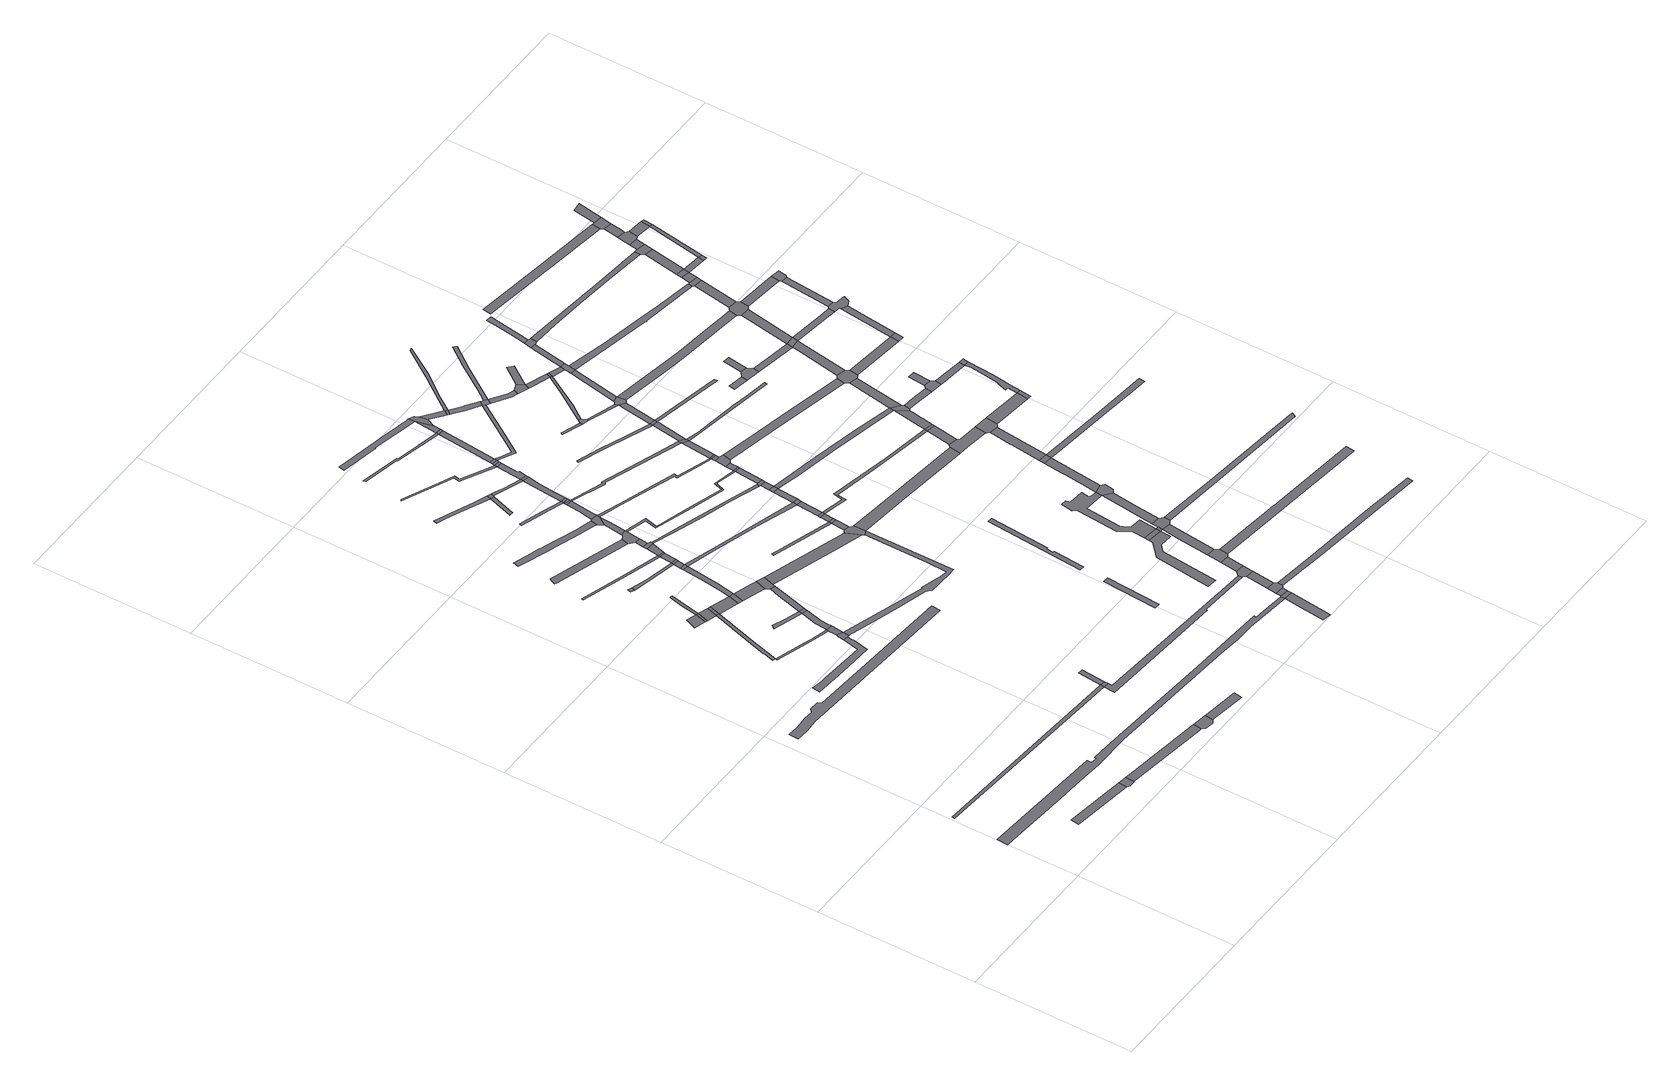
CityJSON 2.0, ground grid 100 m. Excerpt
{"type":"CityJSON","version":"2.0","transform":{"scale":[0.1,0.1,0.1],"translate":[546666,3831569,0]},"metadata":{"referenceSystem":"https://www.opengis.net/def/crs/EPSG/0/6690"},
"CityObjects":{
"road1":{"type":"Road","attributes":{"RoadStructureAttribute.sectionType":"1"},"geometry":[{"type":"MultiSurface","lod":"1","boundaries":[[[0,1,2,3,4]]]}]},
"road2":{"type":"Road","geometry":[{"type":"MultiSurface","lod":"1","boundaries":[[[4,3,5,6,7,8]]]}]},
"road3":{"type":"Road","attributes":{"RoadStructureAttribute.sectionType":"1"},"geometry":[{"type":"MultiSurface","lod":"1","boundaries":[[[9,10,11,12]]]}]},
"road4":{"type":"Road","attributes":{"RoadStructureAttribute.sectionType":"1"},"geometry":[{"type":"MultiSurface","lod":"1","boundaries":[[[13,14,8,7,15,16,17,18,19]]]}]},
"road5":{"type":"Road","attributes":{"RoadStructureAttribute.sectionType":"1"},"geometry":[{"type":"MultiSurface","lod":"1","boundaries":[[[20,21,22,23,24,25,26,27,28,29,30,31]]]}]},
"road6":{"type":"Road","attributes":{"RoadStructureAttribute.sectionType":"1"},"geometry":[{"type":"MultiSurface","lod":"1","boundaries":[[[32,33,34,35,36,37,38,39,40,41,42,43,44,45,46,47]]]}]},
"road7":{"type":"Road","attributes":{"RoadStructureAttribute.sectionType":"1"},"geometry":[{"type":"MultiSurface","lod":"1","boundaries":[[[48,49,50,51,52,53,54,55,56,57,58,59,60,61,62,63,64,65,66,67,68,69,70,71,72]]]}]},
"road8":{"type":"Road","attributes":{"RoadStructureAttribute.sectionType":"1"},"geometry":[{"type":"MultiSurface","lod":"1","boundaries":[[[73,74,75,76,77,78,79,80,81,82]]]}]},
"road9":{"type":"Road","attributes":{"RoadStructureAttribute.sectionType":"1"},"geometry":[{"type":"MultiSurface","lod":"1","boundaries":[[[83,84,85,86,79,87,88,89,90,91,92,93]]]}]},
"road10":{"type":"Road","attributes":{"RoadStructureAttribute.sectionType":"1"},"geometry":[{"type":"MultiSurface","lod":"1","boundaries":[[[94,95,96,97,98]]]}]},
"road11":{"type":"Road","geometry":[{"type":"MultiSurface","lod":"1","boundaries":[[[19,18,99,100,101,102]]]}]},
"road12":{"type":"Road","geometry":[{"type":"MultiSurface","lod":"1","boundaries":[[[98,97,103,104,105]]]}]},
"road13":{"type":"Road","attributes":{"RoadStructureAttribute.sectionType":"1"},"geometry":[{"type":"MultiSurface","lod":"1","boundaries":[[[104,103,106,73,107]]]}]},
"road14":{"type":"Road","geometry":[{"type":"MultiSurface","lod":"1","boundaries":[[[107,73,82,108]]]}]},
"road15":{"type":"Road","geometry":[{"type":"MultiSurface","lod":"1","boundaries":[[[109,110,111,112,113,98,105]]]}]},
"road16":{"type":"Road","geometry":[{"type":"MultiSurface","lod":"1","boundaries":[[[114,115,116,32,47,117,118,119,120]]]}]},
"road17":{"type":"Road","geometry":[{"type":"MultiSurface","lod":"1","boundaries":[[[121,122,123,124]]]}]},
"road18":{"type":"Road","geometry":[{"type":"MultiSurface","lod":"1","boundaries":[[[93,92,114,120,125]]]}]},
"road19":{"type":"Road","geometry":[{"type":"MultiSurface","lod":"1","boundaries":[[[12,11,126,127]]]}]},
"road20":{"type":"Road","geometry":[{"type":"MultiSurface","lod":"1","boundaries":[[[128,129,130,131,132,133,134,135]]]}]},
"road21":{"type":"Road","attributes":{"RoadStructureAttribute.sectionType":"1"},"geometry":[{"type":"MultiSurface","lod":"1","boundaries":[[[136,102,101,137,138,139,140]]]}]},
"road22":{"type":"Road","attributes":{"RoadStructureAttribute.sectionType":"1"},"geometry":[{"type":"MultiSurface","lod":"1","boundaries":[[[141,108,82,142,143,144]]]}]},
"road23":{"type":"Road","geometry":[{"type":"MultiSurface","lod":"1","boundaries":[[[145,146,147,12,127]]]}]},
"road24":{"type":"Road","attributes":{"RoadStructureAttribute.sectionType":"1"},"geometry":[{"type":"MultiSurface","lod":"1","boundaries":[[[134,148,149,93,125,150,151,152,153]]]}]},
"road25":{"type":"Road","attributes":{"RoadStructureAttribute.sectionType":"1"},"geometry":[{"type":"MultiSurface","lod":"1","boundaries":[[[154,155,156,157,158,159]]]}]},
"road26":{"type":"Road","geometry":[{"type":"MultiSurface","lod":"1","boundaries":[[[144,143,160,161]]]}]},
"road27":{"type":"Road","geometry":[{"type":"MultiSurface","lod":"1","boundaries":[[[135,134,153,162]]]}]},
"road28":{"type":"Road","attributes":{"RoadStructureAttribute.sectionType":"1"},"geometry":[{"type":"MultiSurface","lod":"1","boundaries":[[[163,124,123,164,165,166]]]}]},
"road29":{"type":"Road","attributes":{"RoadStructureAttribute.sectionType":"1"},"geometry":[{"type":"MultiSurface","lod":"1","boundaries":[[[167,168,169,170,171,172,173]]]}]},
"road30":{"type":"Road","attributes":{"RoadStructureAttribute.sectionType":"1"},"geometry":[{"type":"MultiSurface","lod":"1","boundaries":[[[174,175,161,160,176,177]]]}]},
"road31":{"type":"Road","attributes":{"RoadStructureAttribute.sectionType":"1"},"geometry":[{"type":"MultiSurface","lod":"1","boundaries":[[[178,179,135,162,180,181]]]}]},
"road32":{"type":"Road","attributes":{"RoadStructureAttribute.sectionType":"1"},"geometry":[{"type":"MultiSurface","lod":"1","boundaries":[[[182,183,184,144,161,185,186,187]]]}]},
"road33":{"type":"Road","attributes":{"RoadStructureAttribute.sectionType":"1"},"geometry":[{"type":"MultiSurface","lod":"1","boundaries":[[[188,189,190,191,192,193,194,195,196,197,198,199,200,201,202,203,204,205,206]]]}]},
"road34":{"type":"Road","geometry":[{"type":"MultiSurface","lod":"1","boundaries":[[[207,182,187,208]]]}]},
"road35":{"type":"Road","geometry":[{"type":"MultiSurface","lod":"1","boundaries":[[[177,176,209,210,178,181,211,212,213]]]}]},
"road36":{"type":"Road","attributes":{"RoadStructureAttribute.sectionType":"1"},"geometry":[{"type":"MultiSurface","lod":"1","boundaries":[[[165,214,207,208,215,216]]]}]},
"road37":{"type":"Road","geometry":[{"type":"MultiSurface","lod":"1","boundaries":[[[166,165,216,217]]]}]},
"road38":{"type":"Road","attributes":{"RoadStructureAttribute.sectionType":"1"},"geometry":[{"type":"MultiSurface","lod":"1","boundaries":[[[158,218,166,217,219]]]}]},
"road39":{"type":"Road","geometry":[{"type":"MultiSurface","lod":"1","boundaries":[[[159,158,219,220]]]}]},
"road40":{"type":"Road","attributes":{"RoadStructureAttribute.sectionType":"1"},"geometry":[{"type":"MultiSurface","lod":"1","boundaries":[[[221,159,220,222]]]}]},
"road41":{"type":"Road","attributes":{"RoadStructureAttribute.sectionType":"1"},"geometry":[{"type":"MultiSurface","lod":"1","boundaries":[[[223,224,225,226,227,228,229]]]}]},
"road42":{"type":"Road","geometry":[{"type":"MultiSurface","lod":"1","boundaries":[[[230,221,222,231,232,233,234]]]}]},
"road43":{"type":"Road","attributes":{"RoadStructureAttribute.sectionType":"1"},"geometry":[{"type":"MultiSurface","lod":"1","boundaries":[[[235,236,237,238,239,240,241,242,243,244,245,246,247,248,249,250,251,252,253,254,255,256,120,119]]]}]},
"road44":{"type":"Road","attributes":{"RoadStructureAttribute.sectionType":"1"},"geometry":[{"type":"MultiSurface","lod":"1","boundaries":[[[257,230,234,258]]]}]},
"road45":{"type":"Road","geometry":[{"type":"MultiSurface","lod":"1","boundaries":[[[259,260,261,262,173,172,263,257,258,264,265,266]]]}]},
"road46":{"type":"Road","geometry":[{"type":"MultiSurface","lod":"1","boundaries":[[[228,267,268,269,270,271]]]}]},
"road47":{"type":"Road","attributes":{"RoadStructureAttribute.sectionType":"1"},"geometry":[{"type":"MultiSurface","lod":"1","boundaries":[[[272,273,274,275,276,277,278,279,280]]]}]},
"road48":{"type":"Road","attributes":{"RoadStructureAttribute.sectionType":"1"},"geometry":[{"type":"MultiSurface","lod":"1","boundaries":[[[281,282,283,284,285,286,260,259]]]}]},
"road49":{"type":"Road","geometry":[{"type":"MultiSurface","lod":"1","boundaries":[[[287,206,205,288,289,286,285,290]]]}]},
"road50":{"type":"Road","geometry":[{"type":"MultiSurface","lod":"1","boundaries":[[[229,228,271,291,292]]]}]},
"road51":{"type":"Road","attributes":{"RoadStructureAttribute.sectionType":"1"},"geometry":[{"type":"MultiSurface","lod":"1","boundaries":[[[11,293,294,295,296,297,298,299,126]]]}]},
"road52":{"type":"Road","attributes":{"RoadStructureAttribute.sectionType":"1"},"geometry":[{"type":"MultiSurface","lod":"1","boundaries":[[[213,212,300,301,302,303,304,305]]]}]},
"road53":{"type":"Road","attributes":{"RoadStructureAttribute.sectionType":"1"},"geometry":[{"type":"MultiSurface","lod":"1","boundaries":[[[306,307,308,309,310,311,312,313,314,315,316]]]}]},
"road54":{"type":"Road","attributes":{"RoadStructureAttribute.sectionType":"1"},"geometry":[{"type":"MultiSurface","lod":"1","boundaries":[[[317,318,319,320,321,287,290,322,323,324,325]]]}]},
"road55":{"type":"Road","geometry":[{"type":"MultiSurface","lod":"1","boundaries":[[[326,317,325,327]]]}]},
"road56":{"type":"Road","attributes":{"RoadStructureAttribute.sectionType":"1"},"geometry":[{"type":"MultiSurface","lod":"1","boundaries":[[[279,326,327,328]]]}]},
"road57":{"type":"Road","geometry":[{"type":"MultiSurface","lod":"1","boundaries":[[[280,279,328,329]]]}]},
"road58":{"type":"Road","attributes":{"RoadStructureAttribute.sectionType":"1"},"geometry":[{"type":"MultiSurface","lod":"1","boundaries":[[[330,331,292,291,332,333,334]]]}]},
"road59":{"type":"Road","attributes":{"RoadStructureAttribute.sectionType":"1"},"geometry":[{"type":"MultiSurface","lod":"1","boundaries":[[[335,336,208,187,337,338,339,340]]]}]},
"road60":{"type":"Road","attributes":{"RoadStructureAttribute.sectionType":"1"},"geometry":[{"type":"MultiSurface","lod":"1","boundaries":[[[333,341,342,280,329,343,344,345,346,347]]]}]},
"road61":{"type":"Road","attributes":{"RoadStructureAttribute.sectionType":"1"},"geometry":[{"type":"MultiSurface","lod":"1","boundaries":[[[348,349,350,351,352,353,354]]]}]},
"road62":{"type":"Road","attributes":{"RoadStructureAttribute.sectionType":"1"},"geometry":[{"type":"MultiSurface","lod":"1","boundaries":[[[355,356,357,358,359,360,361,362]]]}]},
"road63":{"type":"Road","geometry":[{"type":"MultiSurface","lod":"1","boundaries":[[[334,333,347,363]]]}]},
"road64":{"type":"Road","attributes":{"RoadStructureAttribute.sectionType":"1"},"geometry":[{"type":"MultiSurface","lod":"1","boundaries":[[[364,365,232,231,366,367,368,369,370]]]}]},
"road65":{"type":"Road","attributes":{"RoadStructureAttribute.sectionType":"1"},"geometry":[{"type":"MultiSurface","lod":"1","boundaries":[[[371,372,373,374,375,376,377,378,379,380,381]]]}]},
"road66":{"type":"Road","attributes":{"RoadStructureAttribute.sectionType":"1"},"geometry":[{"type":"MultiSurface","lod":"1","boundaries":[[[315,334,363,382,383,384,385]]]}]},
"road67":{"type":"Road","geometry":[{"type":"MultiSurface","lod":"1","boundaries":[[[386,387,388,389]]]}]},
"road68":{"type":"Road","attributes":{"RoadStructureAttribute.sectionType":"1"},"geometry":[{"type":"MultiSurface","lod":"1","boundaries":[[[390,391,392,393,394,395,259,266,396,397,398,399,400,401,402,403]]]}]},
"road69":{"type":"Road","geometry":[{"type":"MultiSurface","lod":"1","boundaries":[[[316,315,385,404]]]}]},
"road70":{"type":"Road","attributes":{"RoadStructureAttribute.sectionType":"1"},"geometry":[{"type":"MultiSurface","lod":"1","boundaries":[[[405,316,404,406]]]}]},
"road71":{"type":"Road","geometry":[{"type":"MultiSurface","lod":"1","boundaries":[[[407,405,406,408]]]}]},
"road72":{"type":"Road","geometry":[{"type":"MultiSurface","lod":"1","boundaries":[[[409,410,411,305,304,412,248,247,413,414,415]]]}]},
"road73":{"type":"Road","attributes":{"RoadStructureAttribute.sectionType":"1"},"geometry":[{"type":"MultiSurface","lod":"1","boundaries":[[[353,409,415,416,417,418,419]]]}]},
"road74":{"type":"Road","attributes":{"RoadStructureAttribute.sectionType":"1"},"geometry":[{"type":"MultiSurface","lod":"1","boundaries":[[[420,421,422,423,424,290,285,425,426,427,428,429,430,431]]]}]},
"road75":{"type":"Road","geometry":[{"type":"MultiSurface","lod":"1","boundaries":[[[354,353,419,432]]]}]},
"road76":{"type":"Road","attributes":{"RoadStructureAttribute.sectionType":"1"},"geometry":[{"type":"MultiSurface","lod":"1","boundaries":[[[361,433,407,408,434,435]]]}]},
"road77":{"type":"Road","attributes":{"RoadStructureAttribute.sectionType":"1"},"geometry":[{"type":"MultiSurface","lod":"1","boundaries":[[[436,354,432,437]]]}]},
"road78":{"type":"Road","geometry":[{"type":"MultiSurface","lod":"1","boundaries":[[[438,439,436,437,440]]]}]},
"road79":{"type":"Road","attributes":{"RoadStructureAttribute.sectionType":"1"},"geometry":[{"type":"MultiSurface","lod":"1","boundaries":[[[441,442,443,444,327,325,445,446,447,448,449]]]}]},
"road80":{"type":"Road","attributes":{"RoadStructureAttribute.sectionType":"1"},"geometry":[{"type":"MultiSurface","lod":"1","boundaries":[[[339,438,440,450,451]]]}]},
"road81":{"type":"Road","geometry":[{"type":"MultiSurface","lod":"1","boundaries":[[[362,361,435,452]]]}]},
"road82":{"type":"Road","attributes":{"RoadStructureAttribute.sectionType":"1"},"geometry":[{"type":"MultiSurface","lod":"1","boundaries":[[[71,453,454,455,456,457,458,459]]]}]},
"road83":{"type":"Road","geometry":[{"type":"MultiSurface","lod":"1","boundaries":[[[340,339,451,460]]]}]},
"road84":{"type":"Road","attributes":{"RoadStructureAttribute.sectionType":"1"},"geometry":[{"type":"MultiSurface","lod":"1","boundaries":[[[380,461,462,362,452,463,464]]]}]},
"road85":{"type":"Road","attributes":{"RoadStructureAttribute.sectionType":"1"},"geometry":[{"type":"MultiSurface","lod":"1","boundaries":[[[465,466,340,460,467,468]]]}]},
"road86":{"type":"Road","geometry":[{"type":"MultiSurface","lod":"1","boundaries":[[[381,380,464,469,470,471]]]}]},
"road87":{"type":"Road","geometry":[{"type":"MultiSurface","lod":"1","boundaries":[[[472,473,72,71,459,474]]]}]},
"road88":{"type":"Road","geometry":[{"type":"MultiSurface","lod":"1","boundaries":[[[475,476,477,478,479,480,481,482]]]}]},
"road89":{"type":"Road","attributes":{"RoadStructureAttribute.sectionType":"1"},"geometry":[{"type":"MultiSurface","lod":"1","boundaries":[[[483,484,485,486,408,406,487,488,489]]]}]},
"road90":{"type":"Road","attributes":{"RoadStructureAttribute.sectionType":"1"},"geometry":[{"type":"MultiSurface","lod":"1","boundaries":[[[490,491,472,474,492]]]}]},
"road91":{"type":"Road","geometry":[{"type":"MultiSurface","lod":"1","boundaries":[[[493,465,468,494]]]}]},
"road92":{"type":"Road","attributes":{"RoadStructureAttribute.sectionType":"1"},"geometry":[{"type":"MultiSurface","lod":"1","boundaries":[[[495,493,494,496,497]]]}]},
"road93":{"type":"Road","geometry":[{"type":"MultiSurface","lod":"1","boundaries":[[[498,490,492,499,500,501,502,503]]]}]},
"road94":{"type":"Road","geometry":[{"type":"MultiSurface","lod":"1","boundaries":[[[504,370,369,495,497,505]]]}]},
"road95":{"type":"Road","attributes":{"RoadStructureAttribute.sectionType":"1"},"geometry":[{"type":"MultiSurface","lod":"1","boundaries":[[[506,470,469,507,508,509]]]}]},
"road96":{"type":"Road","attributes":{"RoadStructureAttribute.sectionType":"1"},"geometry":[{"type":"MultiSurface","lod":"1","boundaries":[[[510,511,498,503,512]]]}]},
"road97":{"type":"Road","attributes":{"RoadStructureAttribute.sectionType":"1"},"geometry":[{"type":"MultiSurface","lod":"1","boundaries":[[[402,513,504,505,514]]]}]},
"road98":{"type":"Road","geometry":[{"type":"MultiSurface","lod":"1","boundaries":[[[509,508,515,516]]]}]},
"road99":{"type":"Road","geometry":[{"type":"MultiSurface","lod":"1","boundaries":[[[517,297,296,510,512,518,519]]]}]},
"road100":{"type":"Road","geometry":[{"type":"MultiSurface","lod":"1","boundaries":[[[403,402,514,520]]]}]},
"road101":{"type":"Road","attributes":{"RoadStructureAttribute.sectionType":"1"},"geometry":[{"type":"MultiSurface","lod":"1","boundaries":[[[521,522,523,524,525,526,527,528,529]]]}]},
"road102":{"type":"Road","attributes":{"RoadStructureAttribute.sectionType":"1"},"geometry":[{"type":"MultiSurface","lod":"1","boundaries":[[[530,531,532,533,534,535,536,537,538]]]}]},
"road103":{"type":"Road","attributes":{"RoadStructureAttribute.sectionType":"1"},"geometry":[{"type":"MultiSurface","lod":"1","boundaries":[[[539,540,403,520,541,542]]]}]},
"road104":{"type":"Road","attributes":{"RoadStructureAttribute.sectionType":"1"},"geometry":[{"type":"MultiSurface","lod":"1","boundaries":[[[543,517,519,544]]]}]},
"road105":{"type":"Road","geometry":[{"type":"MultiSurface","lod":"1","boundaries":[[[545,546,539,542,547,548,549]]]}]},
"road106":{"type":"Road","attributes":{"RoadStructureAttribute.sectionType":"1"},"geometry":[{"type":"MultiSurface","lod":"1","boundaries":[[[550,551,552,553,554,555,516,515,556,557,483,558]]]}]},
"road107":{"type":"Road","attributes":{"RoadStructureAttribute.sectionType":"1"},"geometry":[{"type":"MultiSurface","lod":"1","boundaries":[[[430,559,545,549,560,561]]]}]},
"road108":{"type":"Road","geometry":[{"type":"MultiSurface","lod":"1","boundaries":[[[562,563,564,565,566,567]]]}]},
"road109":{"type":"Road","geometry":[{"type":"MultiSurface","lod":"1","boundaries":[[[431,430,561,568]]]}]},
"road110":{"type":"Road","geometry":[{"type":"MultiSurface","lod":"1","boundaries":[[[569,543,544,570,571,572]]]}]},
"road111":{"type":"Road","attributes":{"RoadStructureAttribute.sectionType":"1"},"geometry":[{"type":"MultiSurface","lod":"1","boundaries":[[[448,573,574,431,568,575]]]}]},
"road112":{"type":"Road","attributes":{"RoadStructureAttribute.sectionType":"1"},"geometry":[{"type":"MultiSurface","lod":"1","boundaries":[[[576,413,247,577,578,579,580,581]]]}]},
"road113":{"type":"Road","geometry":[{"type":"MultiSurface","lod":"1","boundaries":[[[582,558,483,489,583,584,585,586]]]}]},
"road114":{"type":"Road","geometry":[{"type":"MultiSurface","lod":"1","boundaries":[[[587,567,566,588,589,590]]]}]},
"road115":{"type":"Road","geometry":[{"type":"MultiSurface","lod":"1","boundaries":[[[591,449,448,575,592]]]}]},
"road116":{"type":"Road","geometry":[{"type":"MultiSurface","lod":"1","boundaries":[[[593,521,529,594]]]}]},
"road117":{"type":"Road","attributes":{"RoadStructureAttribute.sectionType":"1"},"geometry":[{"type":"MultiSurface","lod":"1","boundaries":[[[595,596,569,572,597]]]}]},
"road118":{"type":"Road","attributes":{"RoadStructureAttribute.sectionType":"1"},"geometry":[{"type":"MultiSurface","lod":"1","boundaries":[[[537,591,592,598,599,600]]]}]},
"road119":{"type":"Road","attributes":{"RoadStructureAttribute.sectionType":"1"},"geometry":[{"type":"MultiSurface","lod":"1","boundaries":[[[601,585,584,602,603,604]]]}]},
"road120":{"type":"Road","attributes":{"RoadStructureAttribute.sectionType":"1"},"geometry":[{"type":"MultiSurface","lod":"1","boundaries":[[[594,529,595,605]]]}]},
"road121":{"type":"Road","attributes":{"RoadStructureAttribute.sectionType":"1"},"geometry":[{"type":"MultiSurface","lod":"1","boundaries":[[[606,607,608,440,437,609,610,611,612,613,614]]]}]},
"road122":{"type":"Road","attributes":{"RoadStructureAttribute.sectionType":"1"},"geometry":[{"type":"MultiSurface","lod":"1","boundaries":[[[615,616,617,618,619,620,621,509,516]]]}]},
"road123":{"type":"Road","geometry":[{"type":"MultiSurface","lod":"1","boundaries":[[[538,537,600,622]]]}]},
"road124":{"type":"Road","attributes":{"RoadStructureAttribute.sectionType":"1"},"geometry":[{"type":"MultiSurface","lod":"1","boundaries":[[[589,588,623,624,625]]]}]},
"road125":{"type":"Road","attributes":{"RoadStructureAttribute.sectionType":"1"},"geometry":[{"type":"MultiSurface","lod":"1","boundaries":[[[626,627,628,629,630,631,632,633,634,635,636,637,638,593,594,639,640,641,642,643,644,645,646]]]}]},
"road126":{"type":"Road","geometry":[{"type":"MultiSurface","lod":"1","boundaries":[[[647,605,595,597,648,649,650,651,652]]]}]},
"road127":{"type":"Road","attributes":{"RoadStructureAttribute.sectionType":"1"},"geometry":[{"type":"MultiSurface","lod":"1","boundaries":[[[624,653,654,655,656,538,622,657,658]]]}]},
"road128":{"type":"Road","attributes":{"RoadStructureAttribute.sectionType":"1"},"geometry":[{"type":"MultiSurface","lod":"1","boundaries":[[[659,660,587,590,661,662]]]}]},
"road129":{"type":"Road","geometry":[{"type":"MultiSurface","lod":"1","boundaries":[[[663,604,603,664,665]]]}]},
"road130":{"type":"Road","attributes":{"RoadStructureAttribute.sectionType":"1"},"geometry":[{"type":"MultiSurface","lod":"1","boundaries":[[[666,667,494,468,668,669,670,671,672]]]}]},
"road131":{"type":"Road","attributes":{"RoadStructureAttribute.sectionType":"1"},"geometry":[{"type":"MultiSurface","lod":"1","boundaries":[[[673,674,647,652,675,676]]]}]},
"road132":{"type":"Road","attributes":{"RoadStructureAttribute.sectionType":"1"},"geometry":[{"type":"MultiSurface","lod":"1","boundaries":[[[677,678,679,680,681,682,683,586,585]]]}]},
"road133":{"type":"Road","geometry":[{"type":"MultiSurface","lod":"1","boundaries":[[[684,685,686,687,625,624,658,688]]]}]},
"road134":{"type":"Road","attributes":{"RoadStructureAttribute.sectionType":"1"},"geometry":[{"type":"MultiSurface","lod":"1","boundaries":[[[665,664,689,690,691,659,692]]]}]},
"road135":{"type":"Road","geometry":[{"type":"MultiSurface","lod":"1","boundaries":[[[693,694,695,663,665]]]}]},
"road136":{"type":"Road","geometry":[{"type":"MultiSurface","lod":"1","boundaries":[[[696,646,645,697,673,676,698,699]]]}]},
"road137":{"type":"Road","attributes":{"RoadStructureAttribute.sectionType":"1"},"geometry":[{"type":"MultiSurface","lod":"1","boundaries":[[[700,701,702,685,684,703,704]]]}]},
"road138":{"type":"Road","attributes":{"RoadStructureAttribute.sectionType":"1"},"geometry":[{"type":"MultiSurface","lod":"1","boundaries":[[[705,706,707,708,709,710,711,712,592,575]]]}]},
"road139":{"type":"Road","geometry":[{"type":"MultiSurface","lod":"1","boundaries":[[[692,659,662,713]]]}]},
"road140":{"type":"Road","attributes":{"RoadStructureAttribute.sectionType":"1"},"geometry":[{"type":"MultiSurface","lod":"1","boundaries":[[[714,715,716,717,622,600]]]}]},
"road141":{"type":"Road","attributes":{"RoadStructureAttribute.sectionType":"1"},"geometry":[{"type":"MultiSurface","lod":"1","boundaries":[[[718,719,720,548,547,721,722,723,724]]]}]},
"road142":{"type":"Road","attributes":{"RoadStructureAttribute.sectionType":"1"},"geometry":[{"type":"MultiSurface","lod":"1","boundaries":[[[725,726,501,500,727,728,729,730]]]}]},
"road143":{"type":"Road","attributes":{"RoadStructureAttribute.sectionType":"1"},"geometry":[{"type":"MultiSurface","lod":"1","boundaries":[[[713,662,731,732,733]]]}]},
"road144":{"type":"Road","attributes":{"RoadStructureAttribute.sectionType":"1"},"geometry":[{"type":"MultiSurface","lod":"1","boundaries":[[[734,735,736,737,646,696,738]]]}]},
"road145":{"type":"Road","geometry":[{"type":"MultiSurface","lod":"1","boundaries":[[[733,732,739,740,700,704,741,742,743]]]}]},
"road146":{"type":"Road","geometry":[{"type":"MultiSurface","lod":"1","boundaries":[[[744,734,738,745,746]]]}]},
"road147":{"type":"Road","attributes":{"RoadStructureAttribute.sectionType":"1"},"geometry":[{"type":"MultiSurface","lod":"1","boundaries":[[[747,748,733,743,749,750]]]}]},
"road148":{"type":"Road","attributes":{"RoadStructureAttribute.sectionType":"1"},"geometry":[{"type":"MultiSurface","lod":"1","boundaries":[[[613,751,752,753,754,755,756]]]}]},
"road149":{"type":"Road","geometry":[{"type":"MultiSurface","lod":"1","boundaries":[[[752,757,581,580,758,759,760,761,753]]]}]},
"road150":{"type":"Road","attributes":{"RoadStructureAttribute.sectionType":"1"},"geometry":[{"type":"MultiSurface","lod":"1","boundaries":[[[762,763,764,571,570,765,766]]]}]},
"road151":{"type":"Road","geometry":[{"type":"MultiSurface","lod":"1","boundaries":[[[614,613,756,767]]]}]},
"road152":{"type":"Road","attributes":{"RoadStructureAttribute.sectionType":"1"},"geometry":[{"type":"MultiSurface","lod":"1","boundaries":[[[768,769,770,771,772,744,746,773,774]]]}]},
"road153":{"type":"Road","geometry":[{"type":"MultiSurface","lod":"1","boundaries":[[[775,776,747,750,777,778,779,780]]]}]},
"road154":{"type":"Road","geometry":[{"type":"MultiSurface","lod":"1","boundaries":[[[781,782,783,784]]]}]},
"road155":{"type":"Road","attributes":{"RoadStructureAttribute.sectionType":"1"},"geometry":[{"type":"MultiSurface","lod":"1","boundaries":[[[785,786,787,788,614,767,789,790,791,792]]]}]},
"road156":{"type":"Road","attributes":{"RoadStructureAttribute.sectionType":"1"},"geometry":[{"type":"MultiSurface","lod":"1","boundaries":[[[793,794,795,796,775,780,797,798,799,800,801]]]}]},
"road157":{"type":"Road","geometry":[{"type":"MultiSurface","lod":"1","boundaries":[[[672,671,785,792,802,803,804]]]}]},
"road158":{"type":"Road","geometry":[{"type":"MultiSurface","lod":"1","boundaries":[[[760,759,805,806,768,774,807,808]]]}]},
"road159":{"type":"Road","geometry":[{"type":"MultiSurface","lod":"1","boundaries":[[[809,784,783,810,811,812]]]}]},
"road160":{"type":"Road","attributes":{"RoadStructureAttribute.sectionType":"1"},"geometry":[{"type":"MultiSurface","lod":"1","boundaries":[[[813,814,815,684,688,816,817,818,819,820,821]]]}]},
"road161":{"type":"Road","attributes":{"RoadStructureAttribute.sectionType":"1"},"geometry":[{"type":"MultiSurface","lod":"1","boundaries":[[[822,823,650,649,824,825,826,827]]]}]},
"road162":{"type":"Road","attributes":{"RoadStructureAttribute.sectionType":"1"},"geometry":[{"type":"MultiSurface","lod":"1","boundaries":[[[828,829,830,672,804,831,832]]]}]},
"road163":{"type":"Road","attributes":{"RoadStructureAttribute.sectionType":"1"},"geometry":[{"type":"MultiSurface","lod":"1","boundaries":[[[833,834,809,812]]]}]},
"road164":{"type":"Road","attributes":{"RoadStructureAttribute.sectionType":"1"},"geometry":[{"type":"MultiSurface","lod":"1","boundaries":[[[835,836,803,802,837,838,839,840]]]}]},
"road165":{"type":"Road","geometry":[{"type":"MultiSurface","lod":"1","boundaries":[[[841,724,723,828,832,842,843,844]]]}]},
"road166":{"type":"Road","attributes":{"RoadStructureAttribute.sectionType":"1"},"geometry":[{"type":"MultiSurface","lod":"1","boundaries":[[[845,846,847,808,807,848,849]]]}]},
"road167":{"type":"Road","attributes":{"RoadStructureAttribute.sectionType":"1"},"geometry":[{"type":"MultiSurface","lod":"1","boundaries":[[[811,810,850,851]]]}]},
"road168":{"type":"Road","attributes":{"RoadStructureAttribute.sectionType":"1"},"geometry":[{"type":"MultiSurface","lod":"1","boundaries":[[[852,853,854,741,704,855,856,857,858,859,860]]]}]},
"road169":{"type":"Road","geometry":[{"type":"MultiSurface","lod":"1","boundaries":[[[861,840,839,862,863,864]]]}]},
"road170":{"type":"Road","attributes":{"RoadStructureAttribute.sectionType":"1"},"geometry":[{"type":"MultiSurface","lod":"1","boundaries":[[[865,746,745,866,867,868,869,870]]]}]},
"road171":{"type":"Road","attributes":{"RoadStructureAttribute.sectionType":"1"},"geometry":[{"type":"MultiSurface","lod":"1","boundaries":[[[871,850,872,841,844]]]}]},
"road172":{"type":"Road","geometry":[{"type":"MultiSurface","lod":"1","boundaries":[[[873,874,861,864]]]}]},
"road173":{"type":"Road","geometry":[{"type":"MultiSurface","lod":"1","boundaries":[[[849,848,875,876]]]}]},
"road174":{"type":"Road","geometry":[{"type":"MultiSurface","lod":"1","boundaries":[[[877,851,850,871,878]]]}]},
"road175":{"type":"Road","attributes":{"RoadStructureAttribute.sectionType":"1"},"geometry":[{"type":"MultiSurface","lod":"1","boundaries":[[[879,880,863,862,881,882,883,884]]]}]},
"road176":{"type":"Road","attributes":{"RoadStructureAttribute.sectionType":"1"},"geometry":[{"type":"MultiSurface","lod":"1","boundaries":[[[885,843,842,886,887]]]}]},
"road177":{"type":"Road","attributes":{"RoadStructureAttribute.sectionType":"1"},"geometry":[{"type":"MultiSurface","lod":"1","boundaries":[[[888,889,890,778,777,891,892,893,894,895,896,897]]]}]},
"road178":{"type":"Road","attributes":{"RoadStructureAttribute.sectionType":"1"},"geometry":[{"type":"MultiSurface","lod":"1","boundaries":[[[898,899,900,901,883,902,903,904,905,906,907,908,909,910,849,876]]]}]},
"road179":{"type":"Road","attributes":{"RoadStructureAttribute.sectionType":"1"},"geometry":[{"type":"MultiSurface","lod":"1","boundaries":[[[911,851,877,912,913]]]}]},
"road180":{"type":"Road","geometry":[{"type":"MultiSurface","lod":"1","boundaries":[[[884,883,901,914]]]}]},
"road181":{"type":"Road","attributes":{"RoadStructureAttribute.sectionType":"1"},"geometry":[{"type":"MultiSurface","lod":"1","boundaries":[[[915,877,878,916,917,918]]]}]},
"road182":{"type":"Road","attributes":{"RoadStructureAttribute.sectionType":"1"},"geometry":[{"type":"MultiSurface","lod":"1","boundaries":[[[919,920,921,922,923,924]]]}]},
"road183":{"type":"Road","geometry":[{"type":"MultiSurface","lod":"1","boundaries":[[[925,821,820,911,913,926,927,928]]]}]},
"road184":{"type":"Road","geometry":[{"type":"MultiSurface","lod":"1","boundaries":[[[887,886,929,930]]]}]},
"road185":{"type":"Road","attributes":{"RoadStructureAttribute.sectionType":"1"},"geometry":[{"type":"MultiSurface","lod":"1","boundaries":[[[931,925,928,932]]]}]},
"road186":{"type":"Road","attributes":{"RoadStructureAttribute.sectionType":"1"},"geometry":[{"type":"MultiSurface","lod":"1","boundaries":[[[933,887,930,934,935]]]}]},
"road187":{"type":"Road","geometry":[{"type":"MultiSurface","lod":"1","boundaries":[[[860,859,936,931,932,937,938]]]}]},
"road188":{"type":"Road","attributes":{"RoadStructureAttribute.sectionType":"1"},"geometry":[{"type":"MultiSurface","lod":"1","boundaries":[[[939,940,941,938,937,942,943,944]]]}]},
"road189":{"type":"Road","attributes":{"RoadStructureAttribute.sectionType":"1"},"geometry":[{"type":"MultiSurface","lod":"1","boundaries":[[[927,926,945,946]]]}]},
"road190":{"type":"Road","geometry":[{"type":"MultiSurface","lod":"1","boundaries":[[[947,939,944,948]]]}]},
"road191":{"type":"Road","geometry":[{"type":"MultiSurface","lod":"1","boundaries":[[[949,918,917,950,933,935,951,952,953,954]]]}]},
"road192":{"type":"Road","attributes":{"RoadStructureAttribute.sectionType":"1"},"geometry":[{"type":"MultiSurface","lod":"1","boundaries":[[[955,949,954,956]]]}]},
"road193":{"type":"Road","attributes":{"RoadStructureAttribute.sectionType":"1"},"geometry":[{"type":"MultiSurface","lod":"1","boundaries":[[[957,947,948,958,959]]]}]},
"road194":{"type":"Road","attributes":{"RoadStructureAttribute.sectionType":"1"},"geometry":[{"type":"MultiSurface","lod":"1","boundaries":[[[948,944,960,961]]]}]},
"road195":{"type":"Road","geometry":[{"type":"MultiSurface","lod":"1","boundaries":[[[962,897,896,963,957,959,964,965]]]}]},
"road196":{"type":"Road","geometry":[{"type":"MultiSurface","lod":"1","boundaries":[[[946,945,955,956,966,967]]]}]},
"road197":{"type":"Road","attributes":{"RoadStructureAttribute.sectionType":"1"},"geometry":[{"type":"MultiSurface","lod":"1","boundaries":[[[968,965,964,969]]]}]},
"road198":{"type":"Road","geometry":[{"type":"MultiSurface","lod":"1","boundaries":[[[961,960,970,971]]]}]},
"road199":{"type":"Road","geometry":[{"type":"MultiSurface","lod":"1","boundaries":[[[972,968,969,973,974,975]]]}]},
"road200":{"type":"Road","attributes":{"RoadStructureAttribute.sectionType":"1"},"geometry":[{"type":"MultiSurface","lod":"1","boundaries":[[[976,977,972,975,978,979]]]}]},
"road201":{"type":"Road","attributes":{"RoadStructureAttribute.sectionType":"1"},"geometry":[{"type":"MultiSurface","lod":"1","boundaries":[[[980,981,961,971,982]]]}]},
"road202":{"type":"Road","geometry":[{"type":"MultiSurface","lod":"1","boundaries":[[[924,923,976,979,983,984]]]}]},
"road203":{"type":"Road","attributes":{"RoadStructureAttribute.sectionType":"1"},"geometry":[{"type":"MultiSurface","lod":"1","boundaries":[[[974,973,985,980,986]]]}]},
"road204":{"type":"Road","attributes":{"RoadStructureAttribute.sectionType":"1"},"geometry":[{"type":"MultiSurface","lod":"1","boundaries":[[[987,988,989,984,983]]]}]},
"road205":{"type":"Road","geometry":[{"type":"MultiSurface","lod":"1","boundaries":[[[986,980,982,990]]]}]}
},
"vertices":[
[352,270,0],[345,218,0],[363,216,0],[731,166,0],[735,219,0],
[747,156,0],[787,155,0],[787,159,0],[793,212,0],
[23,813,0],[22,796,0],[1325,699,0],[1326,722,0],
[1324,140,0],[822,208,0],[815,156,0],[1085,119,0],[1318,87,0],[1331,85,0],[1339,138,0],
[160,1833,0],[250,1837,0],[1347,1761,0],[1352,1819,0],[395,1887,0],[379,1909,0],[321,1913,0],[301,1893,0],[245,1897,0],[159,1892,0],[89,1896,0],[85,1837,0],
[870,2063,0],[867,2045,0],[851,1959,0],[666,1973,0],[571,1981,0],[567,1981,0],[539,1983,0],[464,1992,0],[459,1945,0],[529,1939,0],[587,1934,0],[663,1929,0],[877,1916,0],[896,2014,0],[899,2036,0],[903,2057,0],
[2265,318,0],[2227,322,0],[2229,336,0],[1733,371,0],[1270,405,0],[938,431,0],[832,438,0],[831,425,0],[790,427,0],[789,427,0],[791,458,0],[5,516,0],[2,446,0],[49,442,0],[464,411,0],[594,401,0],[703,393,0],[794,386,0],[1034,386,0],[1520,351,0],[1887,322,0],[2029,308,0],[2152,305,0],[2436,275,0],[2432,302,0],
[658,2735,0],[588,2501,0],[581,2477,0],[545,2363,0],[545,2348,0],[528,2289,0],[548,2283,0],[587,2426,0],[590,2439,0],[676,2729,0],
[879,2184,0],[781,2210,0],[740,2223,0],[636,2256,0],[543,2273,0],[639,2243,0],[676,2232,0],[735,2214,0],[860,2176,0],[884,2169,0],[889,2182,0],
[593,2833,0],[543,2848,0],[515,2779,0],[583,2758,0],[605,2829,0],
[1347,66,0],[1402,58,0],[1422,73,0],[1430,126,0],
[598,2754,0],[620,2825,0],[618,2826,0],
[650,2738,0],[681,2806,0],
[698,2800,0],
[632,2899,0],[658,3017,0],[651,3019,0],[643,3021,0],[622,2931,0],
[882,2116,0],[877,2098,0],[875,2091,0],[908,2058,0],[912,2059,0],[915,2059,0],[917,2097,0],
[569,3241,0],[564,3218,0],[584,3208,0],[592,3233,0],
[927,2177,0],
[1358,696,0],[1359,719,0],
[840,2414,0],[757,2443,0],[749,2431,0],[742,2420,0],[745,2419,0],[828,2392,0],[922,2362,0],[927,2384,0],
[1444,124,0],[1437,72,0],[1555,56,0],[1658,42,0],[1665,95,0],
[818,2762,0],[686,2726,0],[801,2690,0],[823,2760,0],
[1371,869,0],[1340,873,0],[1328,754,0],
[896,2262,0],[890,2189,0],[929,2189,0],[929,2206,0],[931,2249,0],[958,2353,0],
[670,3319,0],[373,3408,0],[371,3396,0],[598,3326,0],[882,3240,0],[886,3255,0],
[831,2681,0],[853,2751,0],
[963,2375,0],
[687,3202,0],[679,3187,0],[871,3146,0],[873,3161,0],
[412,3634,0],[404,3615,0],[403,3613,0],[394,3591,0],[407,3586,0],[871,3440,0],[885,3484,0],
[988,2708,0],[971,2714,0],[977,2635,0],[999,2705,0],
[992,2607,0],[970,2542,0],[986,2462,0],[1024,2599,0],
[864,3080,0],[852,2959,0],[834,2822,0],[853,2753,0],[875,2874,0],[900,3076,0],
[880,3711,0],[873,3713,0],[814,3730,0],[608,3801,0],[607,3801,0],[571,3815,0],[497,3839,0],[492,3841,0],[413,3867,0],[402,3830,0],[408,3829,0],[484,3802,0],[543,3780,0],[594,3763,0],[633,3750,0],[799,3695,0],[868,3673,0],[904,3661,0],[914,3701,0],
[866,3099,0],[902,3096,0],
[979,2630,0],[990,2611,0],[1028,2616,0],[1029,2618,0],[1051,2688,0],
[870,3141,0],[903,3107,0],[907,3143,0],
[909,3157,0],
[874,3168,0],[917,3233,0],
[920,3244,0],
[895,3333,0],[947,3327,0],
[696,4304,0],[454,4402,0],[446,4378,0],[503,4362,0],[593,4321,0],[766,4245,0],[777,4273,0],
[897,3357,0],[948,3330,0],[952,3341,0],[953,3346,0],[933,3352,0],
[1038,2021,0],[1246,1958,0],[1422,1909,0],[1449,1895,0],[1451,1891,0],[1454,1882,0],[1519,1880,0],[1626,1877,0],[1627,1878,0],[1655,1877,0],[1656,1877,0],[1656,1880,0],[1653,2437,0],[1624,2420,0],[1624,2020,0],[1619,1898,0],[1572,1906,0],[1519,1921,0],[1444,1942,0],[1441,1938,0],[1439,1935,0],[1216,2005,0],
[904,3412,0],[939,3410,0],
[950,3509,0],[914,3506,0],[913,3499,0],[902,3493,0],[902,3414,0],[943,3446,0],[947,3482,0],[948,3495,0],
[716,4092,0],[715,4089,0],[728,4088,0],[740,4087,0],[790,4237,0],
[834,3961,0],[686,4007,0],[684,3999,0],[681,3991,0],[729,3976,0],[833,3943,0],[849,3938,0],[954,3904,0],[955,3919,0],
[952,3524,0],[961,3618,0],[965,3664,0],[965,3670,0],[966,3680,0],[927,3625,0],
[928,3706,0],[920,3636,0],[922,3633,0],[968,3701,0],
[794,4248,0],[800,4264,0],
[1320,629,0],[2130,571,0],[2131,579,0],[2453,557,0],[2447,582,0],[2138,607,0],[1356,669,0],
[1046,2612,0],[1362,2513,0],[1376,2508,0],[1609,2437,0],[1613,2436,0],[1576,2521,0],
[950,4394,0],[814,4463,0],[806,4473,0],[811,4505,0],[721,4544,0],[500,4642,0],[489,4635,0],[799,4498,0],[789,4462,0],[996,4355,0],[999,4371,0],
[952,3879,0],[944,3797,0],[932,3737,0],[928,3717,0],[928,3715,0],[969,3705,0],[972,3734,0],[987,3861,0],[988,3875,0],
[953,3898,0],[989,3885,0],
[990,3901,0],
[991,3916,0],
[874,4233,0],[824,4255,0],[874,4216,0],[980,4178,0],[982,4195,0],
[1366,2959,0],[1098,3038,0],[1051,3033,0],[1371,2939,0],[1625,2854,0],[1627,2881,0],
[978,4166,0],[977,4155,0],[998,3994,0],[999,4011,0],[1005,4087,0],[1017,4155,0],[1020,4171,0],
[1321,2726,0],[1227,2755,0],[1226,2756,0],[1225,2748,0],[1223,2740,0],[1604,2620,0],[1605,2639,0],
[758,4830,0],[758,4840,0],[512,4890,0],[518,4875,0],[740,4829,0],[743,4822,0],[1039,4755,0],[1041,4770,0],
[1023,4187,0],
[1414,3194,0],[1198,3264,0],[1081,3283,0],[1276,3218,0],[1449,3167,0],[1634,3104,0],[1640,3121,0],
[1037,4960,0],[917,4982,0],[918,4984,0],[718,5024,0],[533,5059,0],[526,5022,0],[763,4977,0],[765,4981,0],[907,4949,0],[1054,4915,0],[1051,4957,0],
[1032,4236,0],[1024,4241,0],[1021,4243,0],[1033,4351,0],
[2051,1155,0],[2016,1158,0],[1992,813,0],[2027,810,0],
[1525,3315,0],[1518,3312,0],[1506,3257,0],[1303,3320,0],[1072,3388,0],[1091,3471,0],[1076,3461,0],[1060,3385,0],[1325,3298,0],[1508,3245,0],[1528,3300,0],[1535,3305,0],[1663,3273,0],[1663,3284,0],
[1035,4367,0],
[1003,4388,0],[1036,4383,0],
[1005,4404,0],[1039,4401,0],
[1596,2536,0],[1594,2534,0],[1581,2525,0],[1617,2431,0],[1650,2510,0],[1645,2514,0],[1631,2528,0],
[1631,2530,0],[1632,2543,0],[1639,2615,0],[1639,2616,0],
[1466,3512,0],[1468,3537,0],[1110,3653,0],[982,3695,0],[971,3700,0],[1100,3643,0],[1300,3575,0],[1453,3524,0],[1451,3504,0],[1564,3468,0],[1675,3433,0],[1676,3444,0],
[1641,2636,0],
[1039,4750,0],[1042,4425,0],[1075,4752,0],
[1610,2696,0],[1646,2693,0],
[1612,2712,0],[1610,2698,0],[1648,2709,0],
[1566,3698,0],[1318,3785,0],[1203,3824,0],[1195,3817,0],[1198,3797,0],[1210,3807,0],[1436,3724,0],[1695,3636,0],[1694,3659,0],
[1648,2710,0],[1660,2851,0],
[1076,4767,0],
[2435,269,0],[2427,192,0],[2409,31,0],[2407,14,0],[2460,3,0],[2463,25,0],[2491,269,0],
[1663,2878,0],
[1045,4812,0],[1042,4774,0],[1081,4813,0],[1081,4816,0],
[1638,3013,0],[1627,2885,0],[1675,3008,0],[1675,3010,0],
[1103,4869,0],[1094,4919,0],[1086,4943,0],
[2439,304,0],[2436,303,0],[2494,298,0],
[2070,1508,0],[2060,1509,0],[2064,1553,0],[2073,1552,0],[2103,1929,0],[2073,1931,0],[2024,1312,0],[2054,1310,0],
[1356,4686,0],[1278,4567,0],[1138,4356,0],[1077,4380,0],[1143,4331,0],[1224,4449,0],[1369,4674,0],
[2443,338,0],[2440,310,0],[2498,331,0],
[1641,3043,0],[1677,3040,0],
[1646,3100,0],[1678,3049,0],[1682,3097,0],
[2450,395,0],[2512,341,0],[2514,343,0],[2516,375,0],[2514,376,0],[2505,393,0],
[1649,3121,0],[1684,3118,0],
[1206,4836,0],[1175,4814,0],[1191,4802,0],[1212,4831,0],
[2466,542,0],[2459,477,0],[2521,536,0],
[1662,3263,0],[1698,3270,0],
[1203,4792,0],[1225,4821,0],
[2473,609,0],[2522,549,0],[2528,603,0],
[1699,3281,0],
[2419,1131,0],[2417,1107,0],[2330,1024,0],[2290,670,0],[2351,664,0],[2388,1024,0],[2427,1059,0],[2510,1054,0],[2514,1121,0],
[1577,3915,0],[1419,3976,0],[1268,4027,0],[1266,4020,0],[1263,4012,0],[1436,3951,0],[1574,3898,0],[1725,3840,0],[1727,3860,0],
[1667,3334,0],[1664,3288,0],[1703,3331,0],[1703,3333,0],
[2485,716,0],[2541,710,0],
[1673,3407,0],[1670,3370,0],[1725,3347,0],[1736,3400,0],[1712,3405,0],
[1307,4763,0],[1303,4765,0],[1302,4765,0],[1295,4768,0],[1232,4814,0],[1226,4819,0],[1277,4737,0],[1349,4692,0],[1376,4714,0],
[1674,3423,0],[1710,3405,0],[1712,3430,0],
[1406,4216,0],[1403,4210,0],[1399,4204,0],[1400,4203,0],[1525,4161,0],[1529,4175,0],
[1713,3441,0],
[2496,809,0],[2561,724,0],[2567,779,0],[2550,802,0],
[1694,3635,0],[1677,3449,0],[1729,3612,0],
[2022,2468,0],[1654,2436,0],[1856,2416,0],[1954,2405,0],[2440,2351,0],[2448,2421,0],
[1388,4706,0],[1374,4669,0],[1393,4657,0],[1412,4689,0],[1394,4701,0],
[1543,4197,0],[1568,4147,0],[1572,4158,0],[1554,4190,0],
[1699,3661,0],[1730,3632,0],
[2422,1161,0],[2517,1151,0],
[2530,1120,0],[2518,1007,0],[2585,1111,0],
[1730,3637,0],[1760,3828,0],[1761,3837,0],
[1513,4622,0],[1500,4591,0],[1537,4578,0],[1548,4609,0],
[2533,1150,0],
[2194,2662,0],[1801,2738,0],[1791,2678,0],[1744,2670,0],[1799,2658,0],[1806,2716,0],[2082,2663,0],[2491,2591,0],[2494,2611,0],
[1299,4925,0],[1404,5059,0],[1523,5245,0],[1526,5250,0],[1517,5248,0],[1509,5247,0],[1371,5046,0],
[1763,3855,0],
[1594,4138,0],[1761,4080,0],[1750,4102,0],
[2581,1577,0],[2540,1583,0],[2532,1595,0],[2539,1641,0],[2444,1650,0],[2434,1674,0],[2399,1677,0],[2389,1604,0],[2397,1599,0],[2402,1589,0],[2405,1574,0],[2385,1317,0],[2431,1240,0],[2526,1263,0],[2457,1270,0],[2443,1290,0],[2427,1329,0],[2449,1549,0],[2533,1540,0],[2576,1537,0],[2582,1577,0],
[2538,1191,0],[2610,1125,0],[2612,1126,0],[2616,1164,0],[2614,1164,0],[2592,1185,0],
[1760,4074,0],[1759,4070,0],[1757,4059,0],[1728,3867,0],[1794,4053,0],[1794,4057,0],
[1741,4505,0],[1665,4384,0],[1623,4283,0],[1752,4500,0],
[1595,4626,0],[1605,4553,0],[1616,4584,0],
[2281,2920,0],[1993,2980,0],[1811,2978,0],[2079,2926,0],[2527,2832,0],[2528,2831,0],[2532,2861,0],
[2577,1536,0],[2553,1328,0],[2608,1329,0],[2629,1498,0],
[1564,4910,0],[1673,5054,0],[1664,5062,0],[1655,5071,0],[1654,5070,0],[1562,4945,0],[1443,4769,0],
[1807,4124,0],[1768,4115,0],[1765,4113,0],[1759,4108,0],[1813,4068,0],
[1622,4546,0],[1635,4540,0],[1738,4507,0],[1752,4536,0],
[1629,4602,0],[1711,4717,0],[1677,4741,0],
[2639,1588,0],[2577,1537,0],[2651,1515,0],[2658,1570,0],
[1826,4429,0],[1770,4122,0],[1769,4117,0],[1861,4423,0],[1862,4426,0],
[2105,3548,0],[2331,3510,0],[2333,3519,0],[2335,3528,0],[2334,3528,0],[2193,3549,0],[2095,3568,0],[1815,3608,0],
[1763,4531,0],
[2206,3748,0],[2211,3747,0],[2208,3757,0],[2206,3767,0],
[2496,3239,0],[2243,3293,0],[1918,3361,0],[2034,3282,0],[2496,3183,0],[2562,3169,0],[2572,3221,0],
[3267,291,0],[2834,339,0],[2835,301,0],[3185,260,0],[3583,217,0],[3587,251,0],
[1756,4498,0],[1831,4471,0],[1840,4504,0],
[2622,1931,0],[2609,1815,0],[2606,1788,0],[2593,1671,0],[2677,1925,0],
[1833,4470,0],[1831,4458,0],[1870,4474,0],[1873,4490,0],[1875,4501,0],
[2626,1968,0],[2677,1926,0],[2682,1962,0],
[1880,4717,0],[1841,4507,0],[1912,4712,0],[1912,4715,0],
[2490,2588,0],[2468,2439,0],[2522,2428,0],[2531,2490,0],[2534,2511,0],[2546,2582,0],
[2453,2425,0],[2505,2344,0],[2649,2325,0],[2657,2398,0],[2536,2411,0],
[3017,728,0],[3016,729,0],[2937,737,0],[3608,606,0],[3617,661,0],
[2549,2602,0],
[2664,2307,0],[2648,2165,0],[2648,2163,0],[2634,2042,0],[2634,2041,0],[2682,1964,0],[2720,2299,0],
[1889,4767,0],[1884,4742,0],[1936,4719,0],[1941,4762,0],[1925,4764,0],[1922,4764,0],
[2207,3670,0],[2200,3631,0],[2298,3614,0],[2304,3653,0],
[2528,2830,0],[2502,2652,0],[2496,2621,0],[2494,2613,0],[2559,2668,0],[2560,2681,0],[2571,2744,0],[2573,2759,0],
[1929,5033,0],[1924,4973,0],[1904,4849,0],[1899,4821,0],[1931,4821,0],[1937,4853,0],[1957,4979,0],[1964,5030,0],[1964,5032,0],
[2585,2768,0],[2590,2806,0],[2583,2819,0],
[2652,2321,0],[2654,2319,0],[2742,2314,0],[2750,2387,0],
[2336,3679,0],[2386,3599,0],[2393,3638,0],[2376,3673,0],
[2488,4021,0],[2285,4043,0],[1809,4123,0],[2087,4023,0],[2258,3995,0],[2320,3986,0],[2489,3966,0],[2694,3941,0],[2704,3994,0],
[3419,1074,0],[2992,1120,0],[3056,1078,0],[3235,1063,0],[3662,1017,0],[3678,1046,0],
[2578,3147,0],[2533,2869,0],[2533,2866,0],[2612,3006,0],[2632,3132,0],
[2392,3796,0],[2353,3801,0],
[2645,2801,0],[2619,2803,0],[2614,2764,0],[2713,2749,0],[2760,2743,0],[2765,2785,0],
[2594,3236,0],[2655,3147,0],[2664,3201,0],[2648,3222,0],
[3001,2359,0],[2773,2386,0],[2763,2386,0],[2996,2285,0],[3004,2359,0],
[2647,3554,0],[2654,3594,0],
[2520,4335,0],[2399,4359,0],[2127,4413,0],[1969,4404,0],[2382,4321,0],[2392,4319,0],[2397,4319,0],[2755,4265,0],[2760,4294,0],
[2783,2802,0],[2838,2734,0],[2843,2774,0],[2828,2798,0],
[3096,1913,0],[2814,1911,0],[3159,1874,0],[3352,1851,0],[3453,1840,0],[3456,1875,0],
[2704,3559,0],[2641,3517,0],
[2838,2907,0],[2794,2911,0],
[3021,2282,0],[3030,2357,0],
[2711,3598,0],[2705,3562,0],
[2894,2766,0],[2869,2770,0],[2870,2729,0],[2896,2726,0],[3031,2710,0],[3035,2749,0],
[3003,3164,0],[2998,3108,0],[3004,3163,0],
[2461,4706,0],[2253,4727,0],[1996,4756,0],[1992,4716,0],[1994,4716,0],[2106,4710,0],[2339,4688,0],[2582,4663,0],[2812,4635,0],[2815,4672,0],
[3041,2454,0],[3042,2458,0],[3053,2544,0],[3066,2710,0],[3036,2673,0],[3027,2585,0],[3018,2518,0],[3013,2492,0],[3002,2460,0],[3001,2457,0],[2991,2422,0],[3004,2421,0],[3011,2420,0],
[2710,3921,0],[2711,3599,0],[2766,3917,0],
[3070,2745,0],
[2960,3567,0],[2955,3527,0],[3002,3521,0],[3008,3561,0],
[2478,5032,0],[1990,5098,0],[1983,5045,0],[2479,4976,0],[2862,4924,0],[2869,4979,0],
[2724,4009,0],[2788,3931,0],[2795,3984,0],[2780,4003,0],
[3035,3104,0],[3042,3159,0],
[2766,4258,0],[2821,4249,0],
[3044,3505,0],[3081,3490,0],[3082,3491,0],
[2763,4259,0],[2827,4283,0],[2772,4292,0],
[2782,4350,0],[2773,4297,0],[2772,4295,0],[2836,4337,0],[2836,4340,0],[2837,4340,0],
[3045,3902,0],[3051,3956,0],
[2788,4387,0],[2843,4377,0],
[3022,3573,0],[3045,3515,0],[3118,3506,0],[3133,3546,0],[3077,3553,0],[3062,3569,0],
[3052,3888,0],[3092,3884,0],
[2827,4612,0],[2843,4379,0],[2882,4603,0],
[2961,4327,0],[2964,4364,0],
[2826,4670,0],[2813,4633,0],[2892,4660,0],[2836,4669,0],
[3104,3895,0],[3110,3949,0],
[2844,4722,0],[2901,4715,0],
[2986,4325,0],[2989,4357,0],
[2859,4809,0],[2921,4727,0],[2932,4785,0],[2914,4800,0],
[2876,4906,0],[2863,4830,0],[2919,4831,0],[2930,4897,0],
[3026,4714,0],[2967,4374,0],[3045,4712,0],
[2942,4970,0],[2888,4976,0],
[3016,4716,0],[3033,4773,0],
[2968,5124,0],[2969,5127,0],[2911,5120,0],
[3052,4770,0]
]}
